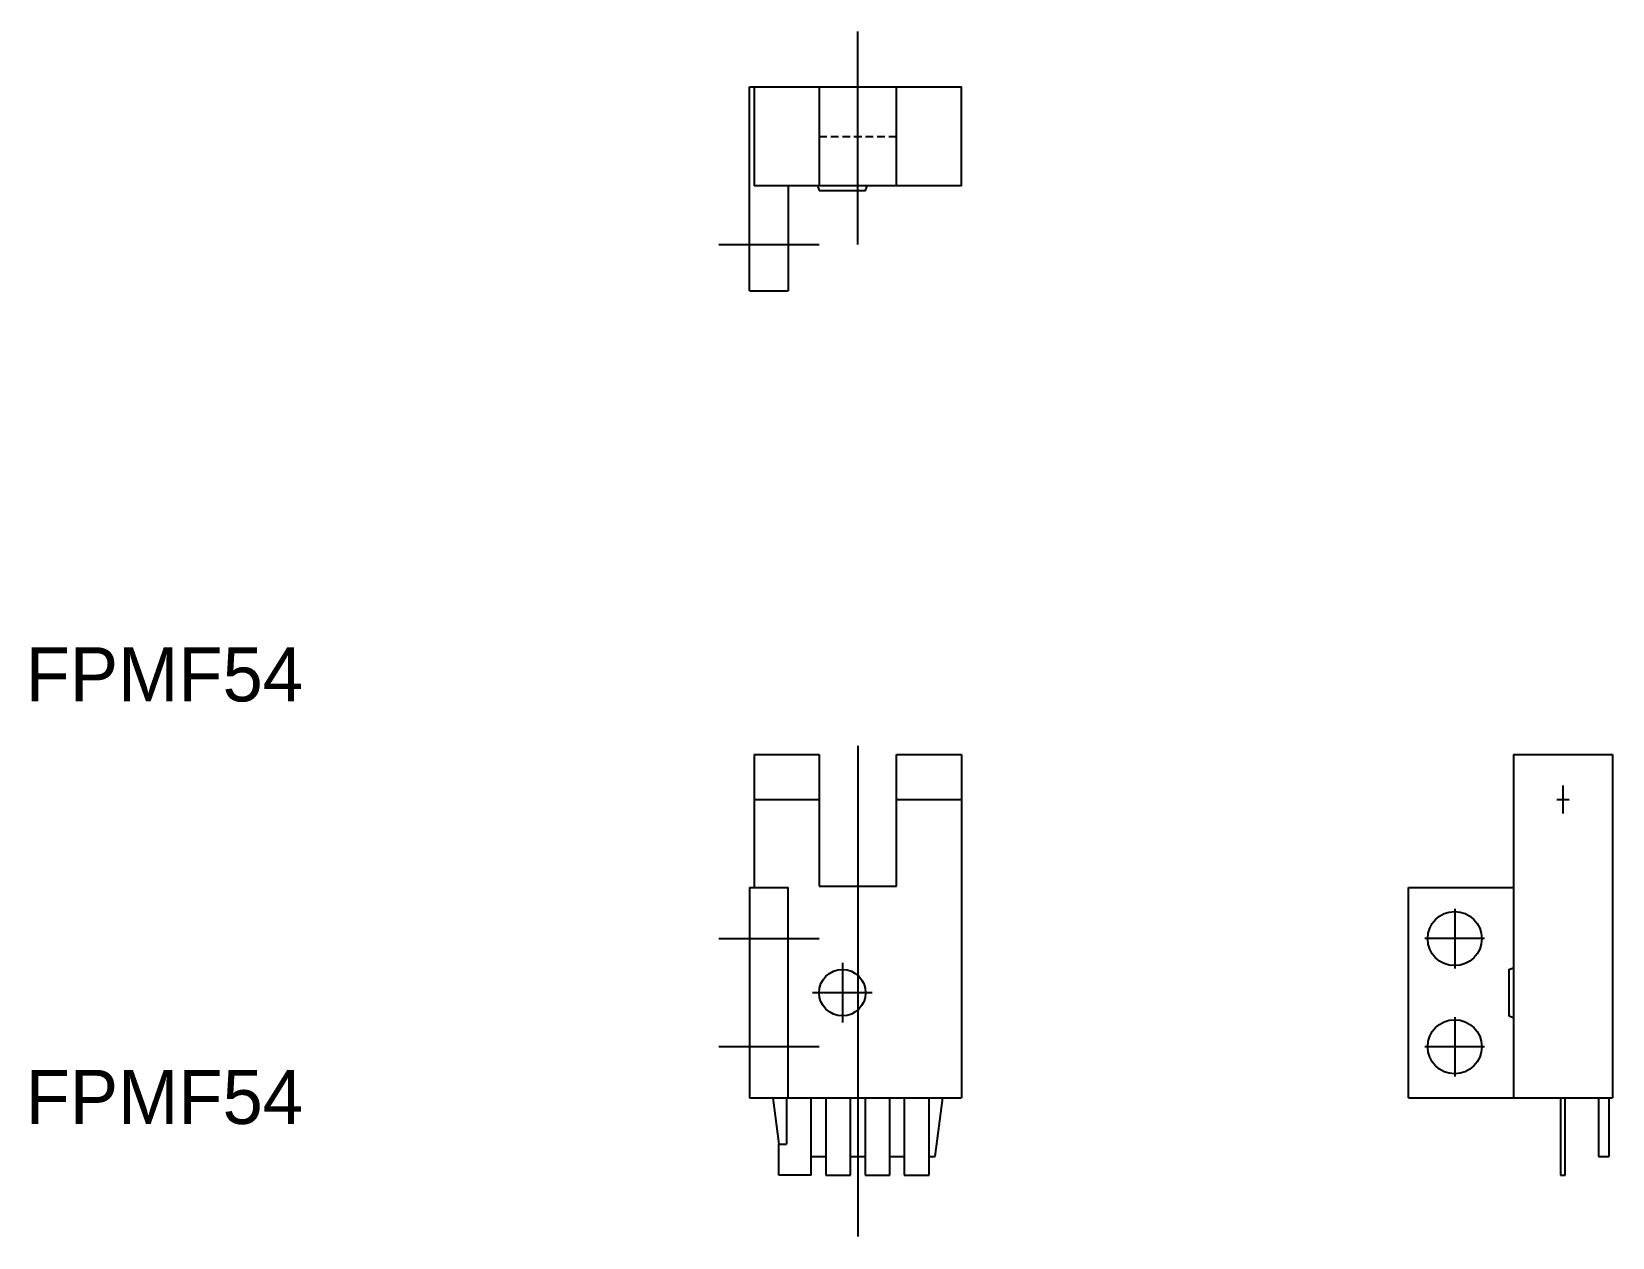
# Model space of a CAD drawing. Extents: x -55 to 47, y 20 to 98.
import ezdxf

# ---------------------------------------------------------------- set-up
doc = ezdxf.new("R2010")
doc.units = 0
doc.linetypes.add('CENTER', pattern=[50.8, 31.75, -6.35, 6.35, -6.35])
doc.linetypes.add('DASHED', pattern=[0.75, 0.5, -0.25])
doc.layers.get('0').update_dxf_attribs({"linetype": 'CONTINUOUS'})
doc.layers.add('CENTER', color=1, linetype='CENTER')

msp = doc.modelspace()

# ---------------------------------------------------------------- linework, layer by layer
at = {"linetype": 'CONTINUOUS'}
for p, q in [((-8.48785, 80.930341), (-8.48785, 94.130341)), ((-8.48785, 94.130341), (5.21215, 94.130341)), ((-8.18785, 94.130341), (-8.18785, 87.730341)), ((-3.98785, 94.130341), (-3.98785, 87.730341)), ((1.01215, 87.730341), (1.01215, 94.130341)), ((5.21215, 87.730341), (5.21215, 94.130341)), ((5.21215, 87.730341), (-8.18785, 87.730341)), ((-5.98785, 87.730341), (-5.98785, 80.930341)), ((-4.08785, 87.730341), (-3.98785, 87.430341)), ((-3.98785, 87.430341), (-0.98785, 87.430341)), ((-0.98785, 87.430341), (-0.88785, 87.730341)), ((-8.48785, 80.930341), (-5.98785, 80.930341)), ((-8.18785, 50.930341), (-3.98785, 50.930341)), ((-8.18785, 50.930341), (-8.18785, 42.330341)), ((-3.98785, 50.930341), (-3.98785, 42.430341)), ((1.01215, 50.930341), (5.21215, 50.930341)), ((1.01215, 42.430341), (1.01215, 50.930341)), ((5.21215, 50.930341), (5.21215, 28.730341)), ((40.93715, 50.930341), (47.33715, 50.930341)), ((40.93715, 50.930341), (40.93715, 28.730341)), ((47.33715, 50.930341), (47.33715, 28.730341)), ((-8.18785, 48.030341), (-3.98785, 48.030341)), ((1.01215, 48.030341), (5.21215, 48.030341)), ((-8.48785, 42.330341), (-5.98785, 42.330341)), ((-8.48785, 42.330341), (-8.48785, 28.730341)), ((-5.98785, 28.730341), (-5.98785, 42.330341)), ((-3.98785, 42.430341), (1.01215, 42.430341)), ((34.13715, 42.330341), (40.93715, 42.330341)), ((34.13715, 28.730341), (34.13715, 42.330341)), ((40.63715, 37.030341), (40.93715, 37.130341)), ((40.63715, 37.030341), (40.63715, 34.030341)), ((40.63715, 34.030341), (40.93715, 33.930341)), ((-8.48785, 28.730341), (5.21215, 28.730341)), ((-6.98785, 28.730341), (-6.593113, 25.730341)), ((-6.09785, 28.730341), (-6.09785, 25.730341)), ((-4.49785, 23.730341), (-4.49785, 28.730341)), ((-3.55785, 28.730341), (-3.55785, 23.730341)), ((-1.95785, 23.730341), (-1.95785, 28.730341)), ((-1.01785, 28.730341), (-1.01785, 23.730341)), ((0.58215, 23.730341), (0.58215, 28.730341)), ((1.52215, 28.730341), (1.52215, 23.730341)), ((3.12215, 23.730341), (3.12215, 28.730341)), ((3.51215, 24.930341), (4.01215, 28.730341)), ((34.13715, 28.730341), (47.33715, 28.730341)), ((43.98715, 28.730341), (43.98715, 23.730341)), ((44.28715, 23.730341), (44.28715, 28.730341)), ((46.43715, 28.730341), (46.43715, 24.930341)), ((47.13715, 24.930341), (47.13715, 28.730341)), ((-6.59785, 23.730341), (-6.59785, 25.730341)), ((-6.59785, 25.730341), (-6.09785, 25.730341)), ((-4.49785, 24.930341), (-3.55785, 24.930341)), ((-1.95785, 24.930341), (-1.01785, 24.930341)), ((0.58215, 24.930341), (1.52215, 24.930341)), ((3.12215, 24.930341), (3.51215, 24.930341)), ((46.43715, 24.930341), (47.13715, 24.930341)), ((-4.49785, 23.730341), (-6.59785, 23.730341)), ((-3.55785, 23.730341), (-1.95785, 23.730341)), ((-1.01785, 23.730341), (0.58215, 23.730341)), ((1.52215, 23.730341), (3.12215, 23.730341)), ((43.98715, 23.730341), (44.28715, 23.730341))]:
    msp.add_line(p, q, dxfattribs=at)
at = {"color": 3, "linetype": 'DASHED'}
msp.add_line((-3.98785, 90.930341), (1.01215, 90.930341), dxfattribs=at)
at = {"linetype": 'CONTINUOUS'}
for centre, radius in [((37.13715, 39.030341), 1.75), ((-2.48785, 35.530341), 1.5), ((37.13715, 32.030341), 1.75)]:
    msp.add_circle(centre, radius, dxfattribs=at)
at = {"layer": 'CENTER'}
for p, q in [((-1.48785, 83.930341), (-1.48785, 97.708832)), ((-1.48785, 51.501087), (-1.48785, 19.698786))]:
    msp.add_line(p, q, dxfattribs=at)
at = {"layer": 'CENTER', "linetype": 'CENTER'}
for p, q in [((-10.48785, 83.930341), (-3.98785, 83.930341)), ((44.13715, 48.930341), (44.13715, 47.130341)), ((43.73715, 48.030341), (44.53715, 48.030341)), ((37.13715, 40.955341), (37.13715, 37.105341)), ((-10.48785, 39.030341), (-3.98785, 39.030341)), ((39.06215, 39.030341), (35.21215, 39.030341)), ((-2.48785, 37.455341), (-2.48785, 33.605341)), ((-0.56285, 35.530341), (-4.41285, 35.530341)), ((37.13715, 33.955341), (37.13715, 30.105341)), ((-3.98785, 32.030341), (-10.48785, 32.030341)), ((39.06215, 32.030341), (35.21215, 32.030341))]:
    msp.add_line(p, q, dxfattribs=at)

# ---------------------------------------------------------------- texts
for p in [(-55.331252, 54.374629), (-55.331252, 27.035714)]:
    msp.add_text('FPMF54', height=3.5).set_placement(p)

doc.saveas('drawing.dxf')
